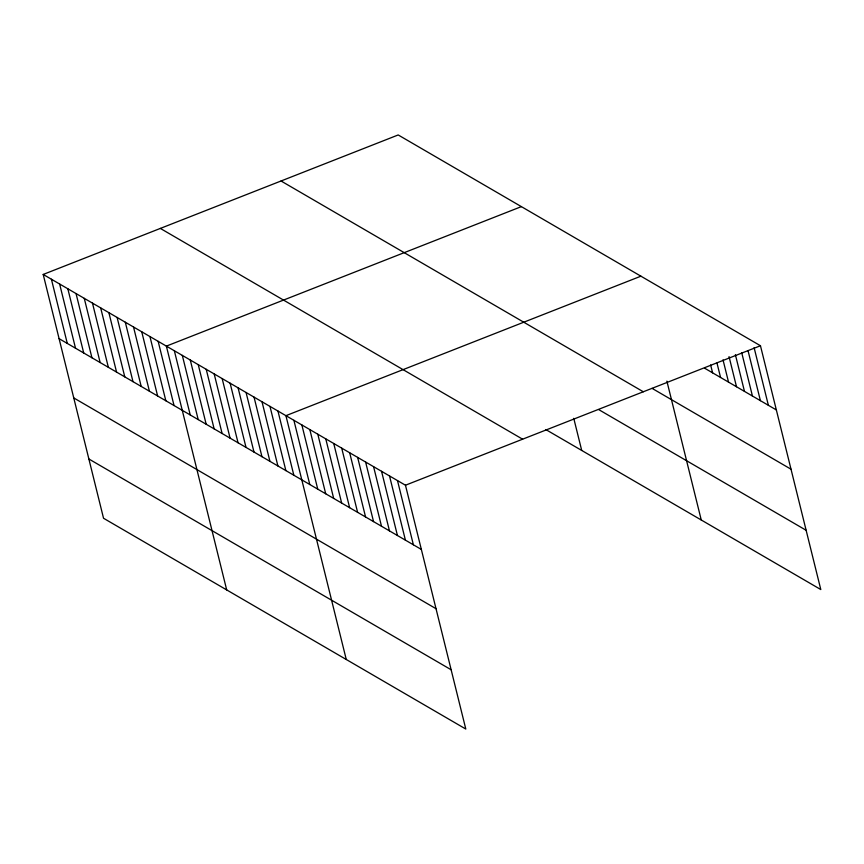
<?xml version="1.0" encoding="UTF-8"?>
<svg xmlns="http://www.w3.org/2000/svg" width="864" height="864" viewBox="0 0 864 864"><rect width="100%" height="100%" fill="white"/><g stroke="black" fill="none" stroke-linecap="round" stroke-linejoin="round"><path stroke-width="1.3" d="M43.2 274.45L405.464 485.222L465.804 729.043L103.54 518.26L43.2 274.45L398.196 134.957L760.46 345.74L820.8 589.55L545.778 429.538M521.37 206.626L166.374 346.118L226.703 589.928M640.915 276.178L285.919 415.67L346.259 659.48M405.464 485.222L760.46 345.74M704.624 368.204L776.347 409.936M652.115 388.39L791.014 469.206M281.048 180.997L643.313 391.77M598.914 409.72L806.134 530.28M160.348 228.42L522.612 439.193M59.087 338.656L421.351 549.428M73.753 397.926L436.018 608.699M88.873 458.989L451.138 669.762M754.11 347.652L768.377 405.302M748.094 350.87L760.406 400.669M741.744 352.793L752.436 396.025M735.394 354.704L744.476 391.392M729.043 356.616L736.506 386.748M723.017 359.845L728.536 382.115M716.99 363.064L720.565 377.482M710.651 364.975L712.595 372.838M666.889 381.132L701.255 519.998M573.761 418.338L581.71 450.436M397.494 480.589L413.381 544.795M389.524 475.956L405.41 540.151M381.553 471.312L397.44 535.518M373.583 466.679L389.47 530.874M365.612 462.035L381.499 526.241M357.642 457.402L373.54 521.608M349.672 452.768L365.569 516.964M341.701 448.124L357.599 512.33M333.742 443.491L349.628 507.697M325.771 438.858L341.658 503.053M317.801 434.214L333.688 498.42M309.83 429.581L325.717 493.787M301.86 424.948L317.747 489.143M293.89 420.304L309.776 484.51M277.949 411.037L293.836 475.232M269.978 406.393L285.865 470.599M262.008 401.76L277.895 465.955M254.038 397.116L269.924 461.322M246.067 392.483L261.954 456.689M238.097 387.85L253.984 452.045M230.126 383.206L246.013 447.412M222.156 378.572L238.043 442.778M214.186 373.939L230.072 438.134M206.215 369.295L222.113 433.501M198.245 364.662L214.142 428.868M190.274 360.029L206.172 424.224M182.315 355.385L198.202 419.591M174.344 350.752L190.231 414.958M158.155 341.334L174.042 405.54M149.947 336.56L165.834 400.756M141.739 331.776L157.626 395.982M133.52 327.002L149.418 391.208M125.312 322.229L141.199 386.424M117.104 317.444L132.991 381.65M108.886 312.671L124.783 376.877M100.678 307.897L116.564 372.092M92.47 303.113L108.356 367.319M84.262 298.339L100.148 362.545M76.043 293.566L91.93 357.761M67.835 288.781L83.722 352.987M59.627 284.008L75.514 348.203M51.408 279.223L67.295 343.429"/></g></svg>
